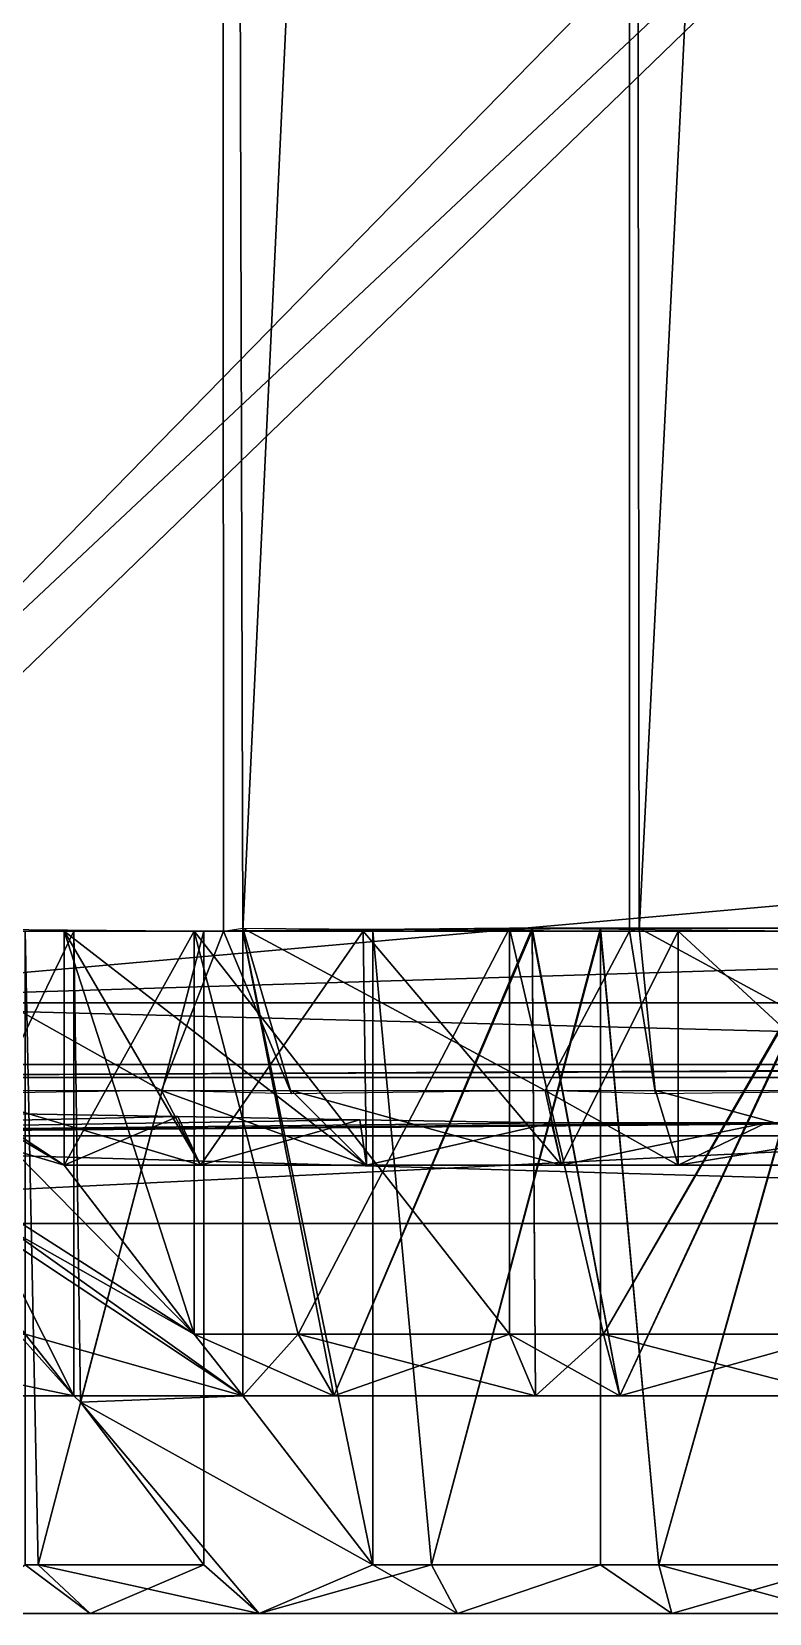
# Model space of a CAD drawing. Header units: metres. Extents: x -0.073 to 0.073, y -0.252 to 0.252.
# Drawn here: x -0.038 to -0.02381, y -0.10594 to -0.0755 of the extents above; entities that cross this region are included whole.
import ezdxf

# ---------------------------------------------------------------- set-up
doc = ezdxf.new("R2010")
doc.units = ezdxf.units.M
for name, color, linetype in [('Object_0049', 9, 'CONTINUOUS'), ('Object_0050', 9, 'CONTINUOUS'), ('Object_0051', 9, 'CONTINUOUS'), ('Object_0056', 9, 'CONTINUOUS'), ('Object_0062', 9, 'CONTINUOUS'), ('Object_0065', 9, 'CONTINUOUS'), ('Object_0067', 9, 'CONTINUOUS'), ('Object_0068', 9, 'CONTINUOUS'), ('Object_0081', 9, 'CONTINUOUS'), ('Object_0082', 9, 'CONTINUOUS'), ('Object_0083', 9, 'CONTINUOUS'), ('Object_0085', 9, 'CONTINUOUS'), ('Object_0086', 9, 'CONTINUOUS'), ('Object_0087', 9, 'CONTINUOUS'), ('Object_0098', 9, 'CONTINUOUS'), ('Object_0099', 9, 'CONTINUOUS'), ('Object_0100', 9, 'CONTINUOUS'), ('Object_0101', 9, 'CONTINUOUS'), ('Object_0102', 9, 'CONTINUOUS'), ('Object_0103', 9, 'CONTINUOUS'), ('Object_0104', 9, 'CONTINUOUS'), ('Object_0105', 9, 'CONTINUOUS'), ('Object_0122', 9, 'CONTINUOUS'), ('Object_0125', 9, 'CONTINUOUS'), ('Object_0135', 9, 'CONTINUOUS'), ('Object_0144', 9, 'CONTINUOUS'), ('Object_0151', 9, 'CONTINUOUS'), ('Object_0155', 9, 'CONTINUOUS'), ('Object_0158', 9, 'CONTINUOUS'), ('Object_0159', 9, 'CONTINUOUS'), ('Object_0167', 9, 'CONTINUOUS'), ('Object_0168', 9, 'CONTINUOUS'), ('Object_0171', 9, 'CONTINUOUS'), ('Object_0173', 9, 'CONTINUOUS'), ('Object_0175', 9, 'CONTINUOUS')]:
    doc.layers.add(name, color=color, linetype=linetype)

msp = doc.modelspace()

# ---------------------------------------------------------------- linework, layer by layer
at = {"layer": 'Object_0049'}
for points in [[(-0.039563, -0.095937, 0.056625), (-0.041063, -0.09275, 0.053875), (-0.0355, -0.095875, 0.054875)], [(-0.034313, -0.092812, 0.051), (-0.0355, -0.095875, 0.054875), (-0.041063, -0.09275, 0.053875)], [(-0.0355, -0.095875, 0.054875), (-0.034313, -0.092812, 0.051), (-0.033, -0.095937, 0.053813)], [(-0.033938, -0.09275, 0.050813), (-0.033, -0.095937, 0.053813), (-0.034313, -0.092812, 0.051)], [(-0.033, -0.095937, 0.053813), (-0.033938, -0.09275, 0.050813), (-0.028125, -0.095875, 0.052812)], [(-0.0265, -0.092812, 0.049313), (-0.028125, -0.095875, 0.052812), (-0.033938, -0.09275, 0.050813)], [(-0.028125, -0.095875, 0.052812), (-0.0265, -0.092812, 0.049313), (-0.026, -0.095937, 0.052375)], [(-0.026313, -0.09275, 0.049313), (-0.026, -0.095937, 0.052375), (-0.0265, -0.092812, 0.049313)], [(-0.026, -0.095937, 0.052375), (-0.026313, -0.09275, 0.049313), (-0.020563, -0.095875, 0.052375)], [(-0.018625, -0.09275, 0.049313), (-0.020563, -0.095875, 0.052375), (-0.026313, -0.09275, 0.049313)]]:
    msp.add_3dface(points, dxfattribs=at)
at = {"layer": 'Object_0050'}
for points in [[(-0.034375, 0.064063, 0.051), (-0.041063, -0.092812, 0.053875), (-0.041688, 0.064063, 0.05425)], [(-0.041063, -0.092812, 0.053875), (-0.034375, 0.064063, 0.051), (-0.034313, -0.092812, 0.051)], [(-0.0265, 0.064063, 0.049313), (-0.033938, -0.092812, 0.050813), (-0.034375, 0.064063, 0.051)], [(-0.033938, -0.092812, 0.050813), (-0.034313, -0.092812, 0.051), (-0.034375, 0.064063, 0.051)], [(-0.033938, -0.092812, 0.050813), (-0.0265, 0.064063, 0.049313), (-0.0265, -0.092812, 0.049313)], [(-0.018438, 0.064063, 0.049313), (-0.026313, -0.092812, 0.049313), (-0.0265, 0.064063, 0.049313)], [(-0.026313, -0.092812, 0.049313), (-0.0265, -0.092812, 0.049313), (-0.0265, 0.064063, 0.049313)], [(-0.026313, -0.092812, 0.049313), (-0.018438, 0.064063, 0.049313), (-0.018625, -0.092812, 0.049313)]]:
    msp.add_3dface(points, dxfattribs=at)
at = {"layer": 'Object_0051'}
for points in [[(-0.034875, -0.100562, 0.062312), (-0.042188, -0.095875, 0.058437), (-0.037375, -0.097312, 0.057938)], [(-0.039563, -0.095875, 0.056625), (-0.037375, -0.097312, 0.057938), (-0.042188, -0.095875, 0.058437)], [(-0.040625, -0.097312, 0.059812), (-0.042188, -0.095875, 0.058437), (-0.033938, -0.10175, 0.063937)], [(-0.034875, -0.100562, 0.062312), (-0.033938, -0.10175, 0.063937), (-0.042188, -0.095875, 0.058437)], [(-0.037375, -0.097312, 0.057938), (-0.039563, -0.095875, 0.056625), (-0.03475, -0.097312, 0.05675)], [(-0.0355, -0.095875, 0.054875), (-0.03475, -0.097312, 0.05675), (-0.039563, -0.095875, 0.056625)], [(-0.03475, -0.097312, 0.05675), (-0.0355, -0.095875, 0.054875), (-0.031563, -0.097312, 0.055875)], [(-0.033, -0.095875, 0.053813), (-0.031563, -0.097312, 0.055875), (-0.0355, -0.095875, 0.054875)], [(-0.031563, -0.097312, 0.055875), (-0.033, -0.095875, 0.053813), (-0.027813, -0.097312, 0.054813)], [(-0.028125, -0.095875, 0.052812), (-0.027813, -0.097312, 0.054813), (-0.033, -0.095875, 0.053813)], [(-0.027813, -0.097312, 0.054813), (-0.028125, -0.095875, 0.052812), (-0.025563, -0.097312, 0.05475)], [(-0.026, -0.095875, 0.052375), (-0.025563, -0.097312, 0.05475), (-0.028125, -0.095875, 0.052812)], [(-0.025563, -0.097312, 0.05475), (-0.026, -0.095875, 0.052375), (-0.020688, -0.097312, 0.054437)], [(-0.020563, -0.095875, 0.052375), (-0.020688, -0.097312, 0.054437), (-0.026, -0.095875, 0.052375)], [(-0.040625, -0.097312, 0.115188), (-0.034875, -0.100562, 0.112688), (-0.039063, -0.096313, 0.117938)], [(-0.037375, -0.097312, 0.117062), (-0.039063, -0.096313, 0.117938), (-0.034875, -0.100562, 0.112688)], [(-0.039063, -0.096313, 0.117938), (-0.037375, -0.097312, 0.117062), (-0.035188, -0.096375, 0.119375)], [(-0.03475, -0.097312, 0.11825), (-0.035188, -0.096375, 0.119375), (-0.037375, -0.097312, 0.117062)], [(-0.035188, -0.096375, 0.119375), (-0.03475, -0.097312, 0.11825), (-0.031688, -0.096438, 0.120688)], [(-0.031563, -0.097312, 0.119125), (-0.031688, -0.096438, 0.120688), (-0.03475, -0.097312, 0.11825)], [(-0.031688, -0.096438, 0.120688), (-0.031563, -0.097312, 0.119125), (-0.028, -0.0965, 0.121187)], [(-0.027813, -0.097312, 0.120187), (-0.028, -0.0965, 0.121187), (-0.031563, -0.097312, 0.119125)], [(-0.028, -0.0965, 0.121187), (-0.027813, -0.097312, 0.120187), (-0.023875, -0.0965, 0.121813)], [(-0.025563, -0.097312, 0.12025), (-0.023875, -0.0965, 0.121813), (-0.027813, -0.097312, 0.120187)], [(-0.023875, -0.0965, 0.121813), (-0.025563, -0.097312, 0.12025), (-0.020625, -0.0965, 0.121562)], [(-0.020688, -0.097312, 0.120563), (-0.020625, -0.0965, 0.121562), (-0.025563, -0.097312, 0.12025)], [(-0.038125, -0.100562, 0.064187), (-0.040625, -0.097312, 0.059812), (-0.033938, -0.10175, 0.063937)], [(-0.038125, -0.100562, 0.110813), (-0.033938, -0.10175, 0.111063), (-0.040625, -0.097312, 0.115188)], [(-0.034875, -0.100562, 0.112688), (-0.040625, -0.097312, 0.115188), (-0.033938, -0.10175, 0.111063)], [(-0.042875, -0.100562, 0.106812), (-0.037188, -0.10175, 0.109187), (-0.03825, -0.100562, 0.11075)], [(-0.037188, -0.10175, 0.109187), (-0.042875, -0.100562, 0.106812), (-0.0415, -0.10175, 0.1055)], [(-0.03825, -0.100562, 0.06425), (-0.037188, -0.10175, 0.065813), (-0.0415, -0.10175, 0.0695)], [(-0.038125, -0.100562, 0.110813), (-0.03825, -0.100562, 0.11075), (-0.037188, -0.10175, 0.109187)], [(-0.03825, -0.100562, 0.06425), (-0.038125, -0.100562, 0.064187), (-0.037188, -0.10175, 0.065813)], [(-0.033938, -0.10175, 0.063937), (-0.037188, -0.10175, 0.065813), (-0.038125, -0.100562, 0.064187)], [(-0.033938, -0.10175, 0.111063), (-0.038125, -0.100562, 0.110813), (-0.037188, -0.10175, 0.109187)], [(-0.033938, -0.10175, 0.063937), (-0.034875, -0.100562, 0.062312), (-0.032188, -0.10175, 0.063125)], [(-0.032875, -0.100562, 0.061375), (-0.032188, -0.10175, 0.063125), (-0.034875, -0.100562, 0.062312)], [(-0.034875, -0.100562, 0.112688), (-0.033938, -0.10175, 0.111063), (-0.032875, -0.100562, 0.113625)], [(-0.032188, -0.10175, 0.111875), (-0.032875, -0.100562, 0.113625), (-0.033938, -0.10175, 0.111063)], [(-0.032188, -0.10175, 0.063125), (-0.032875, -0.100562, 0.061375), (-0.028313, -0.10175, 0.062063)], [(-0.028813, -0.100562, 0.06025), (-0.028313, -0.10175, 0.062063), (-0.032875, -0.100562, 0.061375)], [(-0.032875, -0.100562, 0.113625), (-0.032188, -0.10175, 0.111875), (-0.028813, -0.100562, 0.11475)], [(-0.028313, -0.10175, 0.112937), (-0.028813, -0.100562, 0.11475), (-0.032188, -0.10175, 0.111875)], [(-0.028313, -0.10175, 0.062063), (-0.028813, -0.100562, 0.06025), (-0.026688, -0.10175, 0.061625)], [(-0.027, -0.100562, 0.05975), (-0.026688, -0.10175, 0.061625), (-0.028813, -0.100562, 0.06025)], [(-0.028813, -0.100562, 0.11475), (-0.028313, -0.10175, 0.112937), (-0.027, -0.100562, 0.11525)], [(-0.026688, -0.10175, 0.113375), (-0.027, -0.100562, 0.11525), (-0.028313, -0.10175, 0.112937)], [(-0.026688, -0.10175, 0.061625), (-0.027, -0.100562, 0.05975), (-0.022438, -0.10175, 0.061375)], [(-0.022438, -0.100562, 0.0595), (-0.022438, -0.10175, 0.061375), (-0.027, -0.100562, 0.05975)], [(-0.027, -0.100562, 0.11525), (-0.026688, -0.10175, 0.113375), (-0.022438, -0.100562, 0.1155)], [(-0.022438, -0.10175, 0.113625), (-0.022438, -0.100562, 0.1155), (-0.026688, -0.10175, 0.113375)], [(-0.037188, -0.10175, 0.065813), (-0.033938, -0.10175, 0.063937), (-0.037063, -0.101875, 0.066)], [(-0.037063, -0.101875, 0.109), (-0.033938, -0.10175, 0.111063), (-0.037188, -0.10175, 0.109187)], [(-0.031438, -0.105, 0.06825), (-0.037063, -0.101875, 0.066), (-0.033938, -0.10175, 0.063937)], [(-0.033938, -0.10175, 0.111063), (-0.037063, -0.101875, 0.109), (-0.031438, -0.105, 0.10675)], [(-0.033625, -0.105937, 0.103875), (-0.037063, -0.101875, 0.109), (-0.034688, -0.105, 0.104875)], [(-0.037063, -0.101875, 0.066), (-0.031438, -0.105, 0.06825), (-0.033625, -0.105937, 0.071125)], [(-0.033625, -0.105937, 0.071125), (-0.034688, -0.105, 0.070125), (-0.037063, -0.101875, 0.066)], [(-0.033625, -0.105937, 0.103875), (-0.031438, -0.105, 0.10675), (-0.037063, -0.101875, 0.109)], [(-0.036875, -0.105937, 0.101125), (-0.038125, -0.105, 0.101813), (-0.0395, -0.105937, 0.097688)], [(-0.0395, -0.105937, 0.077312), (-0.038125, -0.105, 0.073187), (-0.036875, -0.105937, 0.073875)], [(-0.038125, -0.105, 0.101813), (-0.036875, -0.105937, 0.101125), (-0.037875, -0.105, 0.102062)], [(-0.037875, -0.105, 0.072938), (-0.036875, -0.105937, 0.073875), (-0.038125, -0.105, 0.073187)], [(-0.034688, -0.105, 0.104875), (-0.037875, -0.105, 0.102062), (-0.036875, -0.105937, 0.101125)], [(-0.036875, -0.105937, 0.073875), (-0.037875, -0.105, 0.072938), (-0.033625, -0.105937, 0.071125)], [(-0.034688, -0.105, 0.070125), (-0.033625, -0.105937, 0.071125), (-0.037875, -0.105, 0.072938)], [(-0.033625, -0.105937, 0.103875), (-0.034688, -0.105, 0.104875), (-0.036875, -0.105937, 0.101125)], [(-0.029813, -0.105937, 0.069125), (-0.033625, -0.105937, 0.071125), (-0.031438, -0.105, 0.06825)], [(-0.029813, -0.105937, 0.105875), (-0.030313, -0.105, 0.107188), (-0.033625, -0.105937, 0.103875)], [(-0.031438, -0.105, 0.10675), (-0.033625, -0.105937, 0.103875), (-0.030313, -0.105, 0.107188)], [(-0.031438, -0.105, 0.06825), (-0.030313, -0.105, 0.067812), (-0.029813, -0.105937, 0.069125)], [(-0.027063, -0.105, 0.066875), (-0.029813, -0.105937, 0.069125), (-0.030313, -0.105, 0.067812)], [(-0.030313, -0.105, 0.107188), (-0.029813, -0.105937, 0.105875), (-0.027063, -0.105, 0.108125)], [(-0.029813, -0.105937, 0.069125), (-0.027063, -0.105, 0.066875), (-0.025688, -0.105937, 0.067937)], [(-0.025688, -0.105937, 0.107063), (-0.027063, -0.105, 0.108125), (-0.029813, -0.105937, 0.105875)], [(-0.025938, -0.105, 0.066562), (-0.025688, -0.105937, 0.067937), (-0.027063, -0.105, 0.066875)], [(-0.025688, -0.105937, 0.107063), (-0.025938, -0.105, 0.108438), (-0.027063, -0.105, 0.108125)], [(-0.025688, -0.105937, 0.067937), (-0.025938, -0.105, 0.066562), (-0.0225, -0.105937, 0.067687)], [(-0.022438, -0.105, 0.066375), (-0.0225, -0.105937, 0.067687), (-0.025938, -0.105, 0.066562)], [(-0.025938, -0.105, 0.108438), (-0.025688, -0.105937, 0.107063), (-0.022438, -0.105, 0.108625)], [(-0.021375, -0.105937, 0.107313), (-0.022438, -0.105, 0.108625), (-0.025688, -0.105937, 0.107063)]]:
    msp.add_3dface(points, dxfattribs=at)
at = {"layer": 'Object_0056'}
for points in [[(-0.035188, -0.096375, 0.119375), (-0.051438, -0.09675, 0.12625), (-0.039063, -0.096313, 0.117938)], [(-0.051438, -0.09675, 0.12625), (-0.035188, -0.096375, 0.119375), (-0.031688, -0.096438, 0.120688)], [(-0.051438, -0.09675, 0.12625), (-0.031688, -0.096438, 0.120688), (-0.028, -0.0965, 0.121187)], [(-0.028, -0.0965, 0.121187), (-0.023875, -0.0965, 0.121813), (-0.051438, -0.09675, 0.12625)], [(-0.020625, -0.0965, 0.121562), (-0.051438, -0.09675, 0.12625), (-0.023875, -0.0965, 0.121813)], [(-0.051438, -0.09675, 0.12625), (-0.020625, -0.0965, 0.121562), (0.006437, -0.09675, 0.12625)]]:
    msp.add_3dface(points, dxfattribs=at)
at = {"layer": 'Object_0062'}
for points in [[(-0.051562, -0.098437, 0.129375), (0.006562, -0.098437, 0.129375), (-0.051562, -0.098437, 0.132812)], [(0.006562, -0.098437, 0.132812), (-0.051562, -0.098437, 0.132812), (0.006562, -0.098437, 0.129375)]]:
    msp.add_3dface(points, dxfattribs=at)
at = {"layer": 'Object_0065'}
for points in [[(-0.037188, -0.092812, 0.109187), (-0.0415, -0.10175, 0.1055), (-0.041688, -0.09275, 0.105375)], [(-0.0415, -0.10175, 0.1055), (-0.037188, -0.092812, 0.109187), (-0.037188, -0.10175, 0.109187)]]:
    msp.add_3dface(points, dxfattribs=at)
at = {"layer": 'Object_0067'}
for points in [[(-0.037188, -0.10175, 0.109187), (-0.037188, -0.092812, 0.109187), (-0.037063, -0.101875, 0.109)], [(-0.034688, -0.092812, 0.104875), (-0.037063, -0.101875, 0.109), (-0.037188, -0.092812, 0.109187)], [(-0.037063, -0.101875, 0.109), (-0.034688, -0.092812, 0.104875), (-0.034688, -0.105, 0.104875)]]:
    msp.add_3dface(points, dxfattribs=at)
at = {"layer": 'Object_0068'}
for points in [[(-0.038125, -0.092812, 0.101813), (-0.037875, -0.105, 0.102062), (-0.034688, -0.092812, 0.104875)], [(-0.037875, -0.105, 0.102062), (-0.038125, -0.092812, 0.101813), (-0.038125, -0.105, 0.101813)], [(-0.034688, -0.105, 0.104875), (-0.034688, -0.092812, 0.104875), (-0.037875, -0.105, 0.102062)]]:
    msp.add_3dface(points, dxfattribs=at)
at = {"layer": 'Object_0081'}
for points in [[(-0.028813, -0.09275, 0.060125), (-0.028813, -0.100562, 0.06025), (-0.034875, -0.092812, 0.062312)], [(-0.032875, -0.100562, 0.061375), (-0.034875, -0.100562, 0.062312), (-0.034875, -0.092812, 0.062312)], [(-0.032875, -0.100562, 0.061375), (-0.034875, -0.092812, 0.062312), (-0.028813, -0.100562, 0.06025)], [(-0.028813, -0.100562, 0.06025), (-0.028813, -0.09275, 0.060125), (-0.027, -0.100562, 0.05975)], [(-0.0225, -0.092812, 0.059375), (-0.027, -0.100562, 0.05975), (-0.028813, -0.09275, 0.060125)], [(-0.027, -0.100562, 0.05975), (-0.0225, -0.092812, 0.059375), (-0.022438, -0.100562, 0.0595)]]:
    msp.add_3dface(points, dxfattribs=at)
at = {"layer": 'Object_0082'}
for points in [[(-0.034875, -0.092812, 0.062312), (-0.034875, -0.100562, 0.062312), (-0.037375, -0.092812, 0.057938)], [(-0.037375, -0.097312, 0.057938), (-0.037375, -0.092812, 0.057938), (-0.034875, -0.100562, 0.062312)]]:
    msp.add_3dface(points, dxfattribs=at)
at = {"layer": 'Object_0083'}
for points in [[(-0.033938, -0.092812, 0.063937), (-0.033938, -0.10175, 0.063937), (-0.032188, -0.10175, 0.063125)], [(-0.033938, -0.092812, 0.063937), (-0.032188, -0.10175, 0.063125), (-0.028375, -0.092812, 0.061938)], [(-0.032188, -0.10175, 0.063125), (-0.028313, -0.10175, 0.062063), (-0.028375, -0.092812, 0.061938)], [(-0.026688, -0.10175, 0.061625), (-0.028375, -0.092812, 0.061938), (-0.028313, -0.10175, 0.062063)], [(-0.028375, -0.092812, 0.061938), (-0.026688, -0.10175, 0.061625), (-0.0225, -0.092812, 0.061312)], [(-0.026688, -0.10175, 0.061625), (-0.022438, -0.10175, 0.061375), (-0.0225, -0.092812, 0.061312)]]:
    msp.add_3dface(points, dxfattribs=at)
at = {"layer": 'Object_0085'}
for points in [[(-0.041688, -0.092812, 0.069625), (-0.037188, -0.10175, 0.065813), (-0.037188, -0.092812, 0.065813)], [(-0.037188, -0.10175, 0.065813), (-0.041688, -0.092812, 0.069625), (-0.0415, -0.10175, 0.0695)]]:
    msp.add_3dface(points, dxfattribs=at)
at = {"layer": 'Object_0086'}
for points in [[(-0.038125, -0.105, 0.073187), (-0.038125, -0.092812, 0.073187), (-0.037875, -0.105, 0.072938)], [(-0.034688, -0.092812, 0.070125), (-0.037875, -0.105, 0.072938), (-0.038125, -0.092812, 0.073187)], [(-0.037875, -0.105, 0.072938), (-0.034688, -0.092812, 0.070125), (-0.034688, -0.105, 0.070125)]]:
    msp.add_3dface(points, dxfattribs=at)
at = {"layer": 'Object_0087'}
for points in [[(-0.031438, -0.092812, 0.10675), (-0.030313, -0.105, 0.107188), (-0.027063, -0.092812, 0.108188)], [(-0.030313, -0.105, 0.107188), (-0.031438, -0.092812, 0.10675), (-0.031438, -0.105, 0.10675)], [(-0.027063, -0.105, 0.108125), (-0.027063, -0.092812, 0.108188), (-0.030313, -0.105, 0.107188)], [(-0.027063, -0.092812, 0.108188), (-0.025938, -0.105, 0.108438), (-0.0225, -0.092812, 0.108688)], [(-0.025938, -0.105, 0.108438), (-0.027063, -0.092812, 0.108188), (-0.027063, -0.105, 0.108125)], [(-0.022438, -0.105, 0.108625), (-0.0225, -0.092812, 0.108688), (-0.025938, -0.105, 0.108438)]]:
    msp.add_3dface(points, dxfattribs=at)
at = {"layer": 'Object_0098'}
for points in [[(-0.037375, -0.092812, 0.117062), (-0.034875, -0.092812, 0.112688), (-0.031625, -0.092812, 0.119313)], [(-0.028813, -0.092812, 0.114875), (-0.031625, -0.092812, 0.119313), (-0.034875, -0.092812, 0.112688)], [(-0.031625, -0.092812, 0.119313), (-0.028813, -0.092812, 0.114875), (-0.025563, -0.092812, 0.120438)], [(-0.0225, -0.092812, 0.115563), (-0.025563, -0.092812, 0.120438), (-0.028813, -0.092812, 0.114875)], [(-0.025563, -0.092812, 0.120438), (-0.0225, -0.092812, 0.115563), (-0.019375, -0.092812, 0.120438)]]:
    msp.add_3dface(points, dxfattribs=at)
at = {"layer": 'Object_0099'}
for points in [[(-0.034875, -0.092812, 0.112688), (-0.032875, -0.100562, 0.113625), (-0.028813, -0.09275, 0.114875)], [(-0.032875, -0.100562, 0.113625), (-0.034875, -0.092812, 0.112688), (-0.034875, -0.100562, 0.112688)], [(-0.028813, -0.100562, 0.11475), (-0.028813, -0.09275, 0.114875), (-0.032875, -0.100562, 0.113625)], [(-0.028813, -0.09275, 0.114875), (-0.027, -0.100562, 0.11525), (-0.0225, -0.09275, 0.115563)], [(-0.027, -0.100562, 0.11525), (-0.028813, -0.09275, 0.114875), (-0.028813, -0.100562, 0.11475)], [(-0.022438, -0.100562, 0.1155), (-0.0225, -0.09275, 0.115563), (-0.027, -0.100562, 0.11525)]]:
    msp.add_3dface(points, dxfattribs=at)
at = {"layer": 'Object_0100'}
for points in [[(-0.037375, -0.092812, 0.117062), (-0.037375, -0.097312, 0.117062), (-0.034875, -0.092812, 0.112688)], [(-0.034875, -0.100562, 0.112688), (-0.034875, -0.092812, 0.112688), (-0.037375, -0.097312, 0.117062)]]:
    msp.add_3dface(points, dxfattribs=at)
at = {"layer": 'Object_0101'}
for points in [[(-0.034875, -0.092812, 0.062312), (-0.037375, -0.092812, 0.057938), (-0.028813, -0.092812, 0.060125)], [(-0.031625, -0.092812, 0.055687), (-0.028813, -0.092812, 0.060125), (-0.037375, -0.092812, 0.057938)], [(-0.028813, -0.092812, 0.060125), (-0.031625, -0.092812, 0.055687), (-0.0225, -0.092812, 0.059375)], [(-0.031625, -0.092812, 0.055687), (-0.025563, -0.092812, 0.054562), (-0.0225, -0.092812, 0.059375)], [(-0.019375, -0.092812, 0.054562), (-0.0225, -0.092812, 0.059375), (-0.025563, -0.092812, 0.054562)]]:
    msp.add_3dface(points, dxfattribs=at)
at = {"layer": 'Object_0102'}
for points in [[(-0.031438, -0.092812, 0.06825), (-0.033938, -0.092812, 0.063937), (-0.027063, -0.092812, 0.066812)], [(-0.028375, -0.092812, 0.061938), (-0.027063, -0.092812, 0.066812), (-0.033938, -0.092812, 0.063937)], [(-0.027063, -0.092812, 0.066812), (-0.028375, -0.092812, 0.061938), (-0.0225, -0.092812, 0.066312)], [(-0.0225, -0.092812, 0.061312), (-0.0225, -0.092812, 0.066312), (-0.028375, -0.092812, 0.061938)]]:
    msp.add_3dface(points, dxfattribs=at)
at = {"layer": 'Object_0103'}
for points in [[(-0.038125, -0.092812, 0.073187), (-0.041688, -0.092812, 0.069625), (-0.034688, -0.092812, 0.070125)], [(-0.037188, -0.092812, 0.065813), (-0.034688, -0.092812, 0.070125), (-0.041688, -0.092812, 0.069625)]]:
    msp.add_3dface(points, dxfattribs=at)
at = {"layer": 'Object_0104'}
for points in [[(-0.033938, -0.092812, 0.111063), (-0.031438, -0.092812, 0.10675), (-0.028375, -0.092812, 0.113062)], [(-0.027063, -0.092812, 0.108188), (-0.028375, -0.092812, 0.113062), (-0.031438, -0.092812, 0.10675)], [(-0.028375, -0.092812, 0.113062), (-0.027063, -0.092812, 0.108188), (-0.0225, -0.092812, 0.113688)], [(-0.0225, -0.092812, 0.108688), (-0.0225, -0.092812, 0.113688), (-0.027063, -0.092812, 0.108188)]]:
    msp.add_3dface(points, dxfattribs=at)
at = {"layer": 'Object_0105'}
for points in [[(-0.041688, -0.092812, 0.105375), (-0.038125, -0.092812, 0.101813), (-0.037188, -0.092812, 0.109187)], [(-0.034688, -0.092812, 0.104875), (-0.037188, -0.092812, 0.109187), (-0.038125, -0.092812, 0.101813)]]:
    msp.add_3dface(points, dxfattribs=at)
at = {"layer": 'Object_0122'}
for points in [[(-0.031438, -0.092812, 0.06825), (-0.031438, -0.105, 0.06825), (-0.033938, -0.092812, 0.063937)], [(-0.033938, -0.10175, 0.063937), (-0.033938, -0.092812, 0.063937), (-0.031438, -0.105, 0.06825)]]:
    msp.add_3dface(points, dxfattribs=at)
at = {"layer": 'Object_0125'}
for points in [[(-0.045938, -0.095375, 0.137187), (0.000937, -0.095375, 0.137187), (-0.04475, -0.094188, 0.159063)], [(-0.00025, -0.094188, 0.159063), (-0.04475, -0.094188, 0.159063), (0.000937, -0.095375, 0.137187)], [(0.005312, -0.095625, 0.132812), (0.005312, -0.095375, 0.137187), (-0.050313, -0.095625, 0.132812)], [(0.000937, -0.095375, 0.137187), (-0.050313, -0.095625, 0.132812), (0.005312, -0.095375, 0.137187)], [(0.000937, -0.095375, 0.137187), (-0.045938, -0.095375, 0.137187), (-0.050313, -0.095625, 0.132812)]]:
    msp.add_3dface(points, dxfattribs=at)
at = {"layer": 'Object_0135'}
for points in [[(-0.037375, -0.092812, 0.057938), (-0.037375, -0.097312, 0.057938), (-0.03475, -0.097312, 0.05675)], [(-0.037375, -0.092812, 0.057938), (-0.03475, -0.097312, 0.05675), (-0.031625, -0.092812, 0.055687)], [(-0.03475, -0.097312, 0.05675), (-0.031563, -0.097312, 0.055875), (-0.031625, -0.092812, 0.055687)], [(-0.027813, -0.097312, 0.054813), (-0.031625, -0.092812, 0.055687), (-0.031563, -0.097312, 0.055875)], [(-0.031625, -0.092812, 0.055687), (-0.027813, -0.097312, 0.054813), (-0.025563, -0.092812, 0.054562)], [(-0.027813, -0.097312, 0.054813), (-0.025563, -0.097312, 0.05475), (-0.025563, -0.092812, 0.054562)], [(-0.020688, -0.097312, 0.054437), (-0.025563, -0.092812, 0.054562), (-0.025563, -0.097312, 0.05475)], [(-0.025563, -0.092812, 0.054562), (-0.020688, -0.097312, 0.054437), (-0.019375, -0.092812, 0.054562)]]:
    msp.add_3dface(points, dxfattribs=at)
at = {"layer": 'Object_0144'}
for points in [[(-0.050313, -0.095625, 0.132812), (-0.051562, -0.098437, 0.132812), (0.005312, -0.095625, 0.132812)], [(0.006562, -0.098437, 0.132812), (0.005312, -0.095625, 0.132812), (-0.051562, -0.098437, 0.132812)]]:
    msp.add_3dface(points, dxfattribs=at)
at = {"layer": 'Object_0151'}
for points in [[(-0.0395, -0.105937, 0.097688), (-0.0395, -0.105937, 0.077312), (-0.036875, -0.105937, 0.101125)], [(-0.036875, -0.105937, 0.073875), (-0.036875, -0.105937, 0.101125), (-0.0395, -0.105937, 0.077312)], [(-0.036875, -0.105937, 0.101125), (-0.036875, -0.105937, 0.073875), (-0.033625, -0.105937, 0.103875)], [(-0.033625, -0.105937, 0.071125), (-0.033625, -0.105937, 0.103875), (-0.036875, -0.105937, 0.073875)], [(-0.033625, -0.105937, 0.103875), (-0.033625, -0.105937, 0.071125), (-0.029813, -0.105937, 0.105875)], [(-0.029813, -0.105937, 0.069125), (-0.029813, -0.105937, 0.105875), (-0.033625, -0.105937, 0.071125)], [(-0.029813, -0.105937, 0.105875), (-0.029813, -0.105937, 0.069125), (-0.025688, -0.105937, 0.107063)], [(-0.025688, -0.105937, 0.067937), (-0.025688, -0.105937, 0.107063), (-0.029813, -0.105937, 0.069125)], [(-0.025688, -0.105937, 0.107063), (-0.025688, -0.105937, 0.067937), (-0.021375, -0.105937, 0.107313)], [(-0.0225, -0.105937, 0.067687), (-0.021375, -0.105937, 0.107313), (-0.025688, -0.105937, 0.067937)]]:
    msp.add_3dface(points, dxfattribs=at)
at = {"layer": 'Object_0155'}
for points in [[(-0.051562, -0.098437, 0.129375), (-0.051438, -0.09675, 0.129375), (0.006562, -0.098437, 0.129375)], [(0.006437, -0.09675, 0.129375), (0.006562, -0.098437, 0.129375), (-0.051438, -0.09675, 0.129375)]]:
    msp.add_3dface(points, dxfattribs=at)
at = {"layer": 'Object_0158'}
for points in [[(-0.028375, -0.09275, 0.113062), (-0.032188, -0.10175, 0.111875), (-0.033938, -0.092812, 0.111063)], [(-0.033938, -0.10175, 0.111063), (-0.033938, -0.092812, 0.111063), (-0.032188, -0.10175, 0.111875)], [(-0.032188, -0.10175, 0.111875), (-0.028375, -0.09275, 0.113062), (-0.028313, -0.10175, 0.112937)], [(-0.0225, -0.09275, 0.113688), (-0.026688, -0.10175, 0.113375), (-0.028375, -0.09275, 0.113062)], [(-0.026688, -0.10175, 0.113375), (-0.028313, -0.10175, 0.112937), (-0.028375, -0.09275, 0.113062)], [(-0.026688, -0.10175, 0.113375), (-0.0225, -0.09275, 0.113688), (-0.022438, -0.10175, 0.113625)]]:
    msp.add_3dface(points, dxfattribs=at)
at = {"layer": 'Object_0159'}
for points in [[(-0.031438, -0.092812, 0.10675), (-0.033938, -0.092812, 0.111063), (-0.031438, -0.105, 0.10675)], [(-0.033938, -0.10175, 0.111063), (-0.031438, -0.105, 0.10675), (-0.033938, -0.092812, 0.111063)]]:
    msp.add_3dface(points, dxfattribs=at)
at = {"layer": 'Object_0167'}
for points in [[(0.000437, -0.046625, 0.159063), (-0.045438, -0.046625, 0.159063), (-0.04475, -0.092812, 0.159063)], [(0.000437, -0.046625, 0.159063), (-0.04475, -0.092812, 0.159063), (0.002375, -0.048562, 0.159063)], [(0.002375, -0.048562, 0.159063), (-0.04475, -0.094188, 0.159063), (0.000437, -0.090187, 0.159063)], [(-0.04475, -0.094188, 0.159063), (0.002375, -0.048562, 0.159063), (-0.04475, -0.092812, 0.159063)], [(-0.00025, -0.092812, 0.159063), (0.000437, -0.090187, 0.159063), (-0.04475, -0.094188, 0.159063)], [(-0.04475, -0.094188, 0.159063), (-0.00025, -0.094188, 0.159063), (-0.00025, -0.092812, 0.159063)]]:
    msp.add_3dface(points, dxfattribs=at)
at = {"layer": 'Object_0168'}
for points in [[(-0.031625, -0.092812, 0.119313), (-0.031563, -0.097312, 0.119125), (-0.037375, -0.092812, 0.117062)], [(-0.03475, -0.097312, 0.11825), (-0.037375, -0.092812, 0.117062), (-0.031563, -0.097312, 0.119125)], [(-0.037375, -0.092812, 0.117062), (-0.03475, -0.097312, 0.11825), (-0.037375, -0.097312, 0.117062)], [(-0.025563, -0.092812, 0.120438), (-0.027813, -0.097312, 0.120187), (-0.031625, -0.092812, 0.119313)], [(-0.031563, -0.097312, 0.119125), (-0.031625, -0.092812, 0.119313), (-0.027813, -0.097312, 0.120187)], [(-0.027813, -0.097312, 0.120187), (-0.025563, -0.092812, 0.120438), (-0.025563, -0.097312, 0.12025)], [(-0.019375, -0.092812, 0.120438), (-0.020688, -0.097312, 0.120563), (-0.025563, -0.092812, 0.120438)], [(-0.020688, -0.097312, 0.120563), (-0.025563, -0.097312, 0.12025), (-0.025563, -0.092812, 0.120438)]]:
    msp.add_3dface(points, dxfattribs=at)
at = {"layer": 'Object_0171'}
for points in [[(-0.027063, -0.09275, 0.066812), (-0.030313, -0.105, 0.067812), (-0.031438, -0.092812, 0.06825)], [(-0.031438, -0.105, 0.06825), (-0.031438, -0.092812, 0.06825), (-0.030313, -0.105, 0.067812)], [(-0.030313, -0.105, 0.067812), (-0.027063, -0.09275, 0.066812), (-0.027063, -0.105, 0.066875)], [(-0.027063, -0.105, 0.066875), (-0.027063, -0.09275, 0.066812), (-0.025938, -0.105, 0.066562)], [(-0.0225, -0.09275, 0.066312), (-0.025938, -0.105, 0.066562), (-0.027063, -0.09275, 0.066812)], [(-0.025938, -0.105, 0.066562), (-0.0225, -0.09275, 0.066312), (-0.022438, -0.105, 0.066375)]]:
    msp.add_3dface(points, dxfattribs=at)
at = {"layer": 'Object_0173'}
for points in [[(0.006437, -0.09675, 0.129375), (-0.051438, -0.09675, 0.129375), (0.006437, -0.09675, 0.12625)], [(-0.051438, -0.09675, 0.12625), (0.006437, -0.09675, 0.12625), (-0.051438, -0.09675, 0.129375)]]:
    msp.add_3dface(points, dxfattribs=at)
at = {"layer": 'Object_0175'}
for points in [[(-0.037188, -0.092812, 0.065813), (-0.037063, -0.101875, 0.066), (-0.034688, -0.092812, 0.070125)], [(-0.037063, -0.101875, 0.066), (-0.037188, -0.092812, 0.065813), (-0.037188, -0.10175, 0.065813)], [(-0.034688, -0.105, 0.070125), (-0.034688, -0.092812, 0.070125), (-0.037063, -0.101875, 0.066)]]:
    msp.add_3dface(points, dxfattribs=at)

doc.saveas('drawing.dxf')
